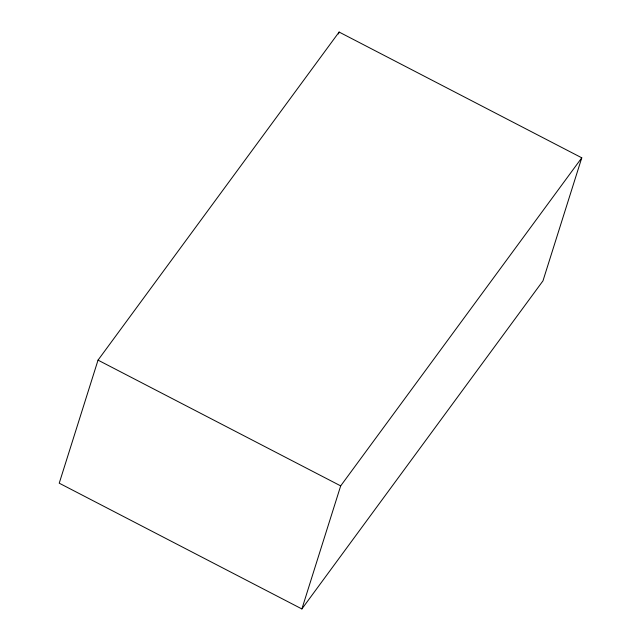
<?xml version="1.0" encoding="UTF-8"?>
<svg xmlns="http://www.w3.org/2000/svg" width="641" height="641" viewBox="0 0 641 641"><rect width="100%" height="100%" fill="white"/><g stroke="black" fill="none" stroke-linecap="round" stroke-linejoin="round"><path stroke-width="0.96" d="M98.033 360.13L59.228 483.186L301.887 608.95L542.967 280.87L581.772 157.814L339.113 32.05L98.033 360.13L340.683 485.886L301.887 608.95M338.512 33.957L339.113 32.05M340.683 485.886L581.772 157.814"/></g></svg>
